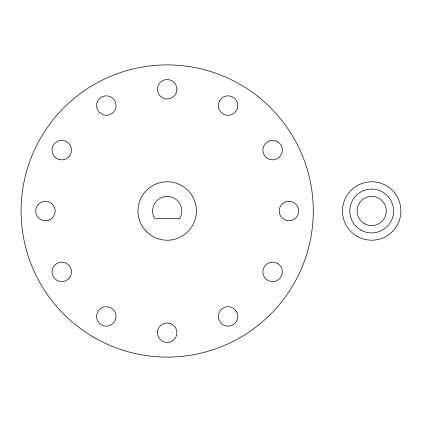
<?xml version="1.0" encoding="UTF-8"?>
<svg xmlns="http://www.w3.org/2000/svg" width="422" height="422" viewBox="0 0 422 422"><rect width="100%" height="100%" fill="white"/><g stroke="black" fill="none" stroke-linecap="round" stroke-linejoin="round"><path stroke-width="0.63" d="M176.929 89.258L176.596 91.78A9.738 9.738 0 0 1 157.786 91.78L157.453 89.258A9.738 9.738 0 0 1 167.191 79.521A9.738 9.738 0 0 1 176.929 89.258M157.786 330.22L157.453 332.742A9.738 9.738 0 0 0 167.191 342.479A9.738 9.738 0 0 0 176.929 332.742L176.596 330.22A9.738 9.738 0 0 0 157.786 330.22M115.728 318.953L114.752 321.3A9.738 9.738 0 0 1 101.449 324.866A9.738 9.738 0 0 1 97.883 311.563L99.434 309.548A9.738 9.738 0 0 1 115.728 318.953M219.63 100.7L218.654 103.047A9.738 9.738 0 0 0 234.948 112.452L236.494 110.437A9.738 9.738 0 0 0 232.933 97.134A9.738 9.738 0 0 0 219.63 100.7M68.644 278.757L66.629 280.308A9.738 9.738 0 0 1 53.325 276.742A9.738 9.738 0 0 1 56.891 263.439L59.238 262.463A9.738 9.738 0 0 1 68.644 278.757M48.076 220.379L45.56 220.738A9.738 9.738 0 0 1 35.712 211.111A9.738 9.738 0 0 1 45.339 201.262L47.865 201.563A9.738 9.738 0 0 1 48.076 220.379M288.933 201.262L286.411 201.595A9.738 9.738 0 0 0 286.411 220.405L288.933 220.738A9.738 9.738 0 0 0 298.671 211A9.738 9.738 0 0 0 288.933 201.262M179.841 218.306L154.542 218.306A14.606 14.606 0 0 1 167.191 196.394A14.606 14.606 0 0 1 179.841 218.306M59.238 159.537L56.891 158.561A9.738 9.738 0 0 1 53.325 145.258A9.738 9.738 0 0 1 66.629 141.692L68.644 143.243A9.738 9.738 0 0 1 59.238 159.537M277.491 263.439L275.144 262.463A9.738 9.738 0 0 0 265.739 278.757L267.754 280.308A9.738 9.738 0 0 0 281.057 276.742A9.738 9.738 0 0 0 277.491 263.439M99.434 112.452L97.883 110.437A9.738 9.738 0 0 1 101.449 97.134A9.738 9.738 0 0 1 114.752 100.7L115.728 103.047A9.738 9.738 0 0 1 99.434 112.452M236.494 311.563L234.948 309.548A9.738 9.738 0 0 0 218.654 318.953L219.63 321.3A9.738 9.738 0 0 0 232.933 324.866A9.738 9.738 0 0 0 236.494 311.563M146.529 231.662A29.218 29.218 0 0 0 195.412 218.564A29.218 29.218 0 0 0 159.627 182.779A29.218 29.218 0 0 0 146.529 231.662M94.143 337.521A146.091 146.091 0 0 0 313.282 211A146.091 146.091 0 0 0 94.143 84.479A146.091 146.091 0 0 0 94.143 337.521M364.376 223.649A14.606 14.606 0 0 0 386.294 211A14.606 14.606 0 0 0 364.376 198.351A14.606 14.606 0 0 0 364.376 223.649M357.075 236.304A29.218 29.218 0 0 0 400.9 211A29.218 29.218 0 0 0 357.075 185.696A29.218 29.218 0 0 0 357.075 236.304M360.726 229.979A21.912 21.912 0 0 0 393.594 211A21.912 21.912 0 0 0 360.726 192.021A21.912 21.912 0 0 0 360.726 229.979M266.693 157.854A9.738 9.738 0 0 0 282.281 151.398A9.738 9.738 0 0 0 268.898 141.133A9.738 9.738 0 0 0 266.693 157.854"/></g></svg>
